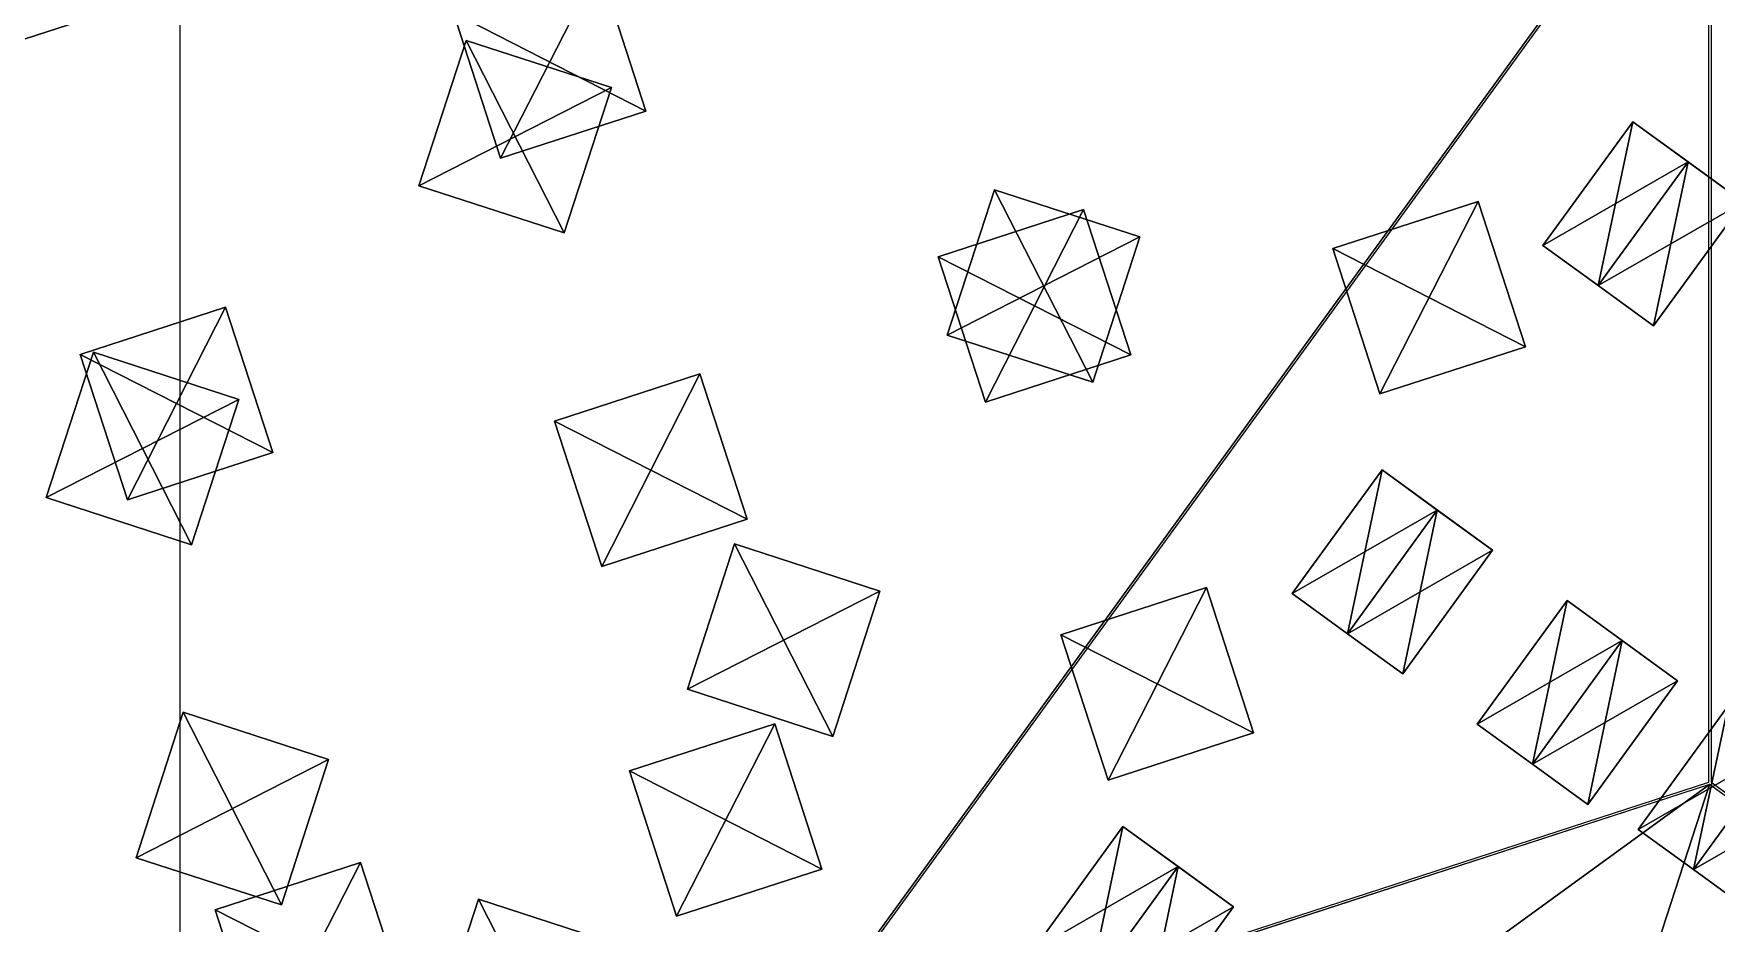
# Model space of a CAD drawing. Header units: metres. Extents: x -324 to 324, y -310 to 311.
# Drawn here: x 52.2 to 162.3, y -126.8 to -68.6 of the extents above; entities that cross this region are included whole.
import ezdxf

# ---------------------------------------------------------------- set-up
doc = ezdxf.new("R2010")
doc.units = ezdxf.units.M

msp = doc.modelspace()

# ---------------------------------------------------------------- linework, layer by layer
for p, q in [((161.80338, -117.55707, -738), (161.80342, 117.557045, -738)), ((161.96648, 117.557076, -738.10077), (161.96652, -117.55703, -738.10077)), ((200, 2.2904767e-05, -1262), (61.803394, -190.21127, -1262)), ((61.935287, -190.30716, -1261.8993), (200.13196, -0.09587097, -1261.8992)), ((-61.803432, -190.21129, -738), (161.80338, -117.55707, -738)), ((161.85379, -117.71214, -738.10077), (-61.75302, -190.36641, -738.10077)), ((261.8568, -190.37567, -938.0959), (161.85379, -117.71214, -738.10077)), ((161.96652, -117.55703, -738.10077), (261.9763, -190.21126, -938.09595))]:
    msp.add_line(p, q)
for points in [[(61.803394, -190.21127, -1262), (61.803425, 190.21133, -1262), (200, 2.2904767e-05, -1262), (200.0001, 0.00012290476, -1261.9999)], [(161.96648, 117.557076, -738.10077), (161.96652, -117.55703, -738.10077), (261.9763, -190.21126, -938.09595), (261.97638, -190.21115, -938.0958)], [(161.96648, 117.557076, -738.10077), (261.9763, -190.21126, -938.09595), (323.78568, 7.632487e-05, -1061.6997), (323.78577, 0.00017632486, -1061.6996)], [(261.94806, -190.3165, -938.3003), (61.935287, -190.30716, -1261.8993), (200.13196, -0.09587097, -1261.8992), (200.13206, -0.09577097, -1261.899)], [(50.11371, -69.42008, -734.5), (47.02354, -59.909515, -734.5), (56.534103, -56.819347, -734.5), (56.534203, -56.81925, -734.4999)], [(56.534103, -56.819347, -734.5), (59.62427, -66.32991, -734.5), (50.11371, -69.42008, -734.5), (50.113808, -69.41998, -734.4999)], [(47.02354, -59.909515, -729.5), (50.11371, -69.42008, -729.5), (59.62427, -66.32991, -729.5), (59.62437, -66.32981, -729.4999)], [(82.76087, -76.73616, -734.5), (79.6707, -67.22559, -734.5), (89.18127, -64.13542, -734.5), (89.181366, -64.13532, -734.4999)], [(92.27144, -73.64599, -729.5), (89.18127, -64.13542, -729.5), (79.6707, -67.22559, -729.5), (79.6708, -67.225494, -729.4999)], [(89.18127, -64.13542, -734.5), (92.27144, -73.64599, -734.5), (82.76087, -76.73616, -734.5), (82.76097, -76.73606, -734.4999)], [(92.27144, -73.64599, -734.5), (89.18127, -64.13542, -734.5), (89.18127, -64.13542, -729.5), (89.181366, -64.13532, -729.4999)], [(89.18127, -64.13542, -729.5), (92.27144, -73.64599, -729.5), (92.27144, -73.64599, -734.5), (92.27154, -73.64589, -734.4999)], [(50.11371, -69.42008, -729.5), (50.11371, -69.42008, -734.5), (59.62427, -66.32991, -734.5), (59.62437, -66.32981, -734.4999)], [(59.62427, -66.32991, -734.5), (59.62427, -66.32991, -729.5), (50.11371, -69.42008, -729.5), (50.113808, -69.41998, -729.4999)], [(82.76087, -76.73616, -729.5), (79.6707, -67.22559, -729.5), (79.6707, -67.22559, -734.5), (79.6708, -67.225494, -734.4999)], [(79.6707, -67.22559, -729.5), (82.76087, -76.73616, -729.5), (92.27144, -73.64599, -729.5), (92.27154, -73.64589, -729.4999)], [(79.6707, -67.22559, -734.5), (82.76087, -76.73616, -734.5), (82.76087, -76.73616, -729.5), (82.76097, -76.73606, -729.4999)], [(77.419, -78.5302, -1265.5), (80.50917, -69.01963, -1265.5), (80.50917, -69.01963, -1270.5), (80.50927, -69.01953, -1270.4999)], [(80.50917, -69.01963, -1265.5), (77.419, -78.5302, -1265.5), (86.929565, -81.62037, -1265.5), (86.929665, -81.62027, -1265.4999)], [(77.419, -78.5302, -1270.5), (80.50917, -69.01963, -1270.5), (90.01974, -72.1098, -1270.5), (90.01984, -72.1097, -1270.4999)], [(80.50917, -69.01963, -1270.5), (77.419, -78.5302, -1270.5), (77.419, -78.5302, -1265.5), (77.4191, -78.5301, -1265.4999)], [(86.929565, -81.62037, -1265.5), (90.01974, -72.1098, -1265.5), (80.50917, -69.01963, -1265.5), (80.50927, -69.01953, -1265.4999)], [(90.01974, -72.1098, -1265.5), (90.01974, -72.1098, -1270.5), (80.50917, -69.01963, -1270.5), (80.50927, -69.01953, -1270.4999)], [(80.50917, -69.01963, -1270.5), (80.50917, -69.01963, -1265.5), (90.01974, -72.1098, -1265.5), (90.01984, -72.1097, -1265.4999)], [(90.01974, -72.1098, -1270.5), (86.929565, -81.62037, -1270.5), (77.419, -78.5302, -1270.5), (77.4191, -78.5301, -1270.4999)], [(86.929565, -81.62037, -1270.5), (90.01974, -72.1098, -1270.5), (90.01974, -72.1098, -1265.5), (90.01984, -72.1097, -1265.4999)], [(90.01974, -72.1098, -1265.5), (86.929565, -81.62037, -1265.5), (86.929565, -81.62037, -1270.5), (86.929665, -81.62027, -1270.4999)], [(82.76087, -76.73616, -729.5), (82.76087, -76.73616, -734.5), (92.27144, -73.64599, -734.5), (92.27154, -73.64589, -734.4999)], [(92.27144, -73.64599, -734.5), (92.27144, -73.64599, -729.5), (82.76087, -76.73616, -729.5), (82.76097, -76.73606, -729.4999)], [(154.57486, -85.065384, -1254.7324), (150.95691, -82.43679, -1252.4961), (156.83476, -74.34663, -1252.4961), (156.83487, -74.34653, -1252.496)], [(160.45316, -76.97554, -1243.552), (156.83476, -74.34663, -1252.4961), (150.95691, -82.43679, -1252.4961), (150.95702, -82.43669, -1252.496)], [(156.83476, -74.34663, -1252.4961), (160.45271, -76.97522, -1254.7324), (154.57486, -85.065384, -1254.7324), (154.57497, -85.065285, -1254.7323)], [(164.0711, -79.60413, -1245.7883), (160.45271, -76.97522, -1254.7324), (156.83476, -74.34663, -1252.4961), (156.83487, -74.34653, -1252.496)], [(156.83476, -74.34663, -1252.4961), (160.45316, -76.97554, -1243.552), (164.0711, -79.60413, -1245.7883), (164.07121, -79.604034, -1245.7882)], [(150.95691, -82.43679, -1252.4961), (154.5753, -85.065704, -1243.552), (160.45316, -76.97554, -1243.552), (160.45326, -76.97544, -1243.5519)], [(158.19325, -87.6943, -1245.7883), (154.57486, -85.065384, -1254.7324), (160.45271, -76.97522, -1254.7324), (160.45282, -76.97512, -1254.7323)], [(164.0711, -79.60413, -1245.7883), (160.45316, -76.97554, -1243.552), (154.5753, -85.065704, -1243.552), (154.57541, -85.065605, -1243.5519)], [(160.45271, -76.97522, -1254.7324), (164.0711, -79.60413, -1245.7883), (158.19325, -87.6943, -1245.7883), (158.19336, -87.6942, -1245.7882)], [(86.929565, -81.62037, -1270.5), (86.929565, -81.62037, -1265.5), (77.419, -78.5302, -1265.5), (77.4191, -78.5301, -1265.4999)], [(77.419, -78.5302, -1265.5), (77.419, -78.5302, -1270.5), (86.929565, -81.62037, -1270.5), (86.929665, -81.62027, -1270.4999)], [(111.98733, -88.30009, -1265.5), (115.0775, -78.78952, -1265.5), (115.0775, -78.78952, -1270.5), (115.0776, -78.78942, -1270.4999)], [(115.0775, -78.78952, -1265.5), (111.98733, -88.30009, -1265.5), (121.497894, -91.39026, -1265.5), (121.49799, -91.39016, -1265.4999)], [(111.98733, -88.30009, -1270.5), (115.0775, -78.78952, -1270.5), (124.588066, -81.87969, -1270.5), (124.588165, -81.87959, -1270.4999)], [(115.0775, -78.78952, -1270.5), (111.98733, -88.30009, -1270.5), (111.98733, -88.30009, -1265.5), (111.98743, -88.29999, -1265.4999)], [(121.497894, -91.39026, -1265.5), (124.588066, -81.87969, -1265.5), (115.0775, -78.78952, -1265.5), (115.0776, -78.78942, -1265.4999)], [(124.588066, -81.87969, -1265.5), (124.588066, -81.87969, -1270.5), (115.0775, -78.78952, -1270.5), (115.0776, -78.78942, -1270.4999)], [(115.0775, -78.78952, -1270.5), (115.0775, -78.78952, -1265.5), (124.588066, -81.87969, -1265.5), (124.588165, -81.87959, -1265.4999)], [(114.47924, -92.69314, -734.5), (111.38907, -83.18257, -734.5), (120.899635, -80.0924, -734.5), (120.899734, -80.0923, -734.4999)], [(111.38907, -83.18257, -734.5), (111.38907, -83.18257, -729.5), (120.899635, -80.0924, -729.5), (120.899734, -80.0923, -729.4999)], [(123.98981, -89.60297, -729.5), (120.899635, -80.0924, -729.5), (111.38907, -83.18257, -729.5), (111.38917, -83.18247, -729.4999)], [(120.899635, -80.0924, -729.5), (120.899635, -80.0924, -734.5), (111.38907, -83.18257, -734.5), (111.38917, -83.18247, -734.4999)], [(120.899635, -80.0924, -734.5), (123.98981, -89.60297, -734.5), (114.47924, -92.69314, -734.5), (114.47934, -92.69304, -734.4999)], [(123.98981, -89.60297, -734.5), (120.899635, -80.0924, -734.5), (120.899635, -80.0924, -729.5), (120.899734, -80.0923, -729.4999)], [(120.899635, -80.0924, -729.5), (123.98981, -89.60297, -729.5), (123.98981, -89.60297, -734.5), (123.98991, -89.60287, -734.4999)], [(140.29692, -92.15624, -734.5), (137.20676, -82.645676, -734.5), (146.71733, -79.555504, -734.5), (146.71744, -79.555405, -734.4999)], [(137.20676, -82.645676, -734.5), (137.20676, -82.645676, -729.5), (146.71733, -79.555504, -729.5), (146.71744, -79.555405, -729.4999)], [(149.8075, -89.06607, -729.5), (146.71733, -79.555504, -729.5), (137.20676, -82.645676, -729.5), (137.20686, -82.64558, -729.4999)], [(146.71733, -79.555504, -729.5), (146.71733, -79.555504, -734.5), (137.20676, -82.645676, -734.5), (137.20686, -82.64558, -734.4999)], [(146.71733, -79.555504, -734.5), (149.8075, -89.06607, -734.5), (140.29692, -92.15624, -734.5), (140.29703, -92.15614, -734.4999)], [(149.8075, -89.06607, -734.5), (146.71733, -79.555504, -734.5), (146.71733, -79.555504, -729.5), (146.71744, -79.555405, -729.4999)], [(146.71733, -79.555504, -729.5), (149.8075, -89.06607, -729.5), (149.8075, -89.06607, -734.5), (149.8076, -89.06597, -734.4999)], [(154.5753, -85.065704, -1243.552), (158.19325, -87.6943, -1245.7883), (164.0711, -79.60413, -1245.7883), (164.07121, -79.604034, -1245.7882)], [(124.588066, -81.87969, -1270.5), (121.497894, -91.39026, -1270.5), (111.98733, -88.30009, -1270.5), (111.98743, -88.29999, -1270.4999)], [(121.497894, -91.39026, -1270.5), (124.588066, -81.87969, -1270.5), (124.588066, -81.87969, -1265.5), (124.588165, -81.87959, -1265.4999)], [(124.588066, -81.87969, -1265.5), (121.497894, -91.39026, -1265.5), (121.497894, -91.39026, -1270.5), (121.49799, -91.39016, -1270.4999)], [(154.5753, -85.065704, -1243.552), (150.95691, -82.43679, -1252.4961), (154.57486, -85.065384, -1254.7324), (154.57497, -85.065285, -1254.7323)], [(114.47924, -92.69314, -729.5), (111.38907, -83.18257, -729.5), (111.38907, -83.18257, -734.5), (111.38917, -83.18247, -734.4999)], [(111.38907, -83.18257, -729.5), (114.47924, -92.69314, -729.5), (123.98981, -89.60297, -729.5), (123.98991, -89.60287, -729.4999)], [(111.38907, -83.18257, -734.5), (114.47924, -92.69314, -734.5), (114.47924, -92.69314, -729.5), (114.47934, -92.69304, -729.4999)], [(140.29692, -92.15624, -729.5), (137.20676, -82.645676, -729.5), (137.20676, -82.645676, -734.5), (137.20686, -82.64558, -734.4999)], [(137.20676, -82.645676, -729.5), (140.29692, -92.15624, -729.5), (149.8075, -89.06607, -729.5), (149.8076, -89.06597, -729.4999)], [(137.20676, -82.645676, -734.5), (140.29692, -92.15624, -734.5), (140.29692, -92.15624, -729.5), (140.29703, -92.15614, -729.4999)], [(154.57486, -85.065384, -1254.7324), (158.19325, -87.6943, -1245.7883), (154.5753, -85.065704, -1243.552), (154.57541, -85.065605, -1243.5519)], [(58.34112, -99.07457, -734.5), (55.250954, -89.564, -734.5), (64.76152, -86.47383, -734.5), (64.76162, -86.47373, -734.4999)], [(55.250954, -89.564, -734.5), (55.250954, -89.564, -729.5), (64.76152, -86.47383, -729.5), (64.76162, -86.47373, -729.4999)], [(67.851685, -95.9844, -729.5), (64.76152, -86.47383, -729.5), (55.250954, -89.564, -729.5), (55.251053, -89.5639, -729.4999)], [(64.76152, -86.47383, -729.5), (64.76152, -86.47383, -734.5), (55.250954, -89.564, -734.5), (55.251053, -89.5639, -734.4999)], [(64.76152, -86.47383, -734.5), (67.851685, -95.9844, -734.5), (58.34112, -99.07457, -734.5), (58.34122, -99.07447, -734.4999)], [(67.851685, -95.9844, -734.5), (64.76152, -86.47383, -734.5), (64.76152, -86.47383, -729.5), (64.76162, -86.47373, -729.4999)], [(64.76152, -86.47383, -729.5), (67.851685, -95.9844, -729.5), (67.851685, -95.9844, -734.5), (67.85178, -95.9843, -734.4999)], [(121.497894, -91.39026, -1270.5), (121.497894, -91.39026, -1265.5), (111.98733, -88.30009, -1265.5), (111.98743, -88.29999, -1265.4999)], [(111.98733, -88.30009, -1265.5), (111.98733, -88.30009, -1270.5), (121.497894, -91.39026, -1270.5), (121.49799, -91.39016, -1270.4999)], [(140.29692, -92.15624, -729.5), (140.29692, -92.15624, -734.5), (149.8075, -89.06607, -734.5), (149.8076, -89.06597, -734.4999)], [(149.8075, -89.06607, -734.5), (149.8075, -89.06607, -729.5), (140.29692, -92.15624, -729.5), (140.29703, -92.15614, -729.4999)], [(53.030518, -98.92654, -1265.5), (56.12069, -89.41597, -1265.5), (56.12069, -89.41597, -1270.5), (56.12079, -89.41587, -1270.4999)], [(56.12069, -89.41597, -1265.5), (53.030518, -98.92654, -1265.5), (62.541084, -102.01671, -1265.5), (62.541183, -102.01661, -1265.4999)], [(53.030518, -98.92654, -1270.5), (56.12069, -89.41597, -1270.5), (65.631256, -92.50614, -1270.5), (65.631355, -92.50604, -1270.4999)], [(56.12069, -89.41597, -1270.5), (53.030518, -98.92654, -1270.5), (53.030518, -98.92654, -1265.5), (53.030617, -98.92644, -1265.4999)], [(58.34112, -99.07457, -729.5), (55.250954, -89.564, -729.5), (55.250954, -89.564, -734.5), (55.251053, -89.5639, -734.4999)], [(55.250954, -89.564, -729.5), (58.34112, -99.07457, -729.5), (67.851685, -95.9844, -729.5), (67.85178, -95.9843, -729.4999)], [(55.250954, -89.564, -734.5), (58.34112, -99.07457, -734.5), (58.34112, -99.07457, -729.5), (58.34122, -99.07447, -729.4999)], [(62.541084, -102.01671, -1265.5), (65.631256, -92.50614, -1265.5), (56.12069, -89.41597, -1265.5), (56.12079, -89.41587, -1265.4999)], [(65.631256, -92.50614, -1265.5), (65.631256, -92.50614, -1270.5), (56.12069, -89.41597, -1270.5), (56.12079, -89.41587, -1270.4999)], [(56.12069, -89.41597, -1270.5), (56.12069, -89.41597, -1265.5), (65.631256, -92.50614, -1265.5), (65.631355, -92.50604, -1265.4999)], [(114.47924, -92.69314, -729.5), (114.47924, -92.69314, -734.5), (123.98981, -89.60297, -734.5), (123.98991, -89.60287, -734.4999)], [(123.98981, -89.60297, -734.5), (123.98981, -89.60297, -729.5), (114.47924, -92.69314, -729.5), (114.47934, -92.69304, -729.4999)], [(89.381996, -103.446915, -734.5), (86.291824, -93.93635, -734.5), (95.80239, -90.846176, -734.5), (95.80249, -90.84608, -734.4999)], [(86.291824, -93.93635, -734.5), (86.291824, -93.93635, -729.5), (95.80239, -90.846176, -729.5), (95.80249, -90.84608, -729.4999)], [(98.89256, -100.35674, -729.5), (95.80239, -90.846176, -729.5), (86.291824, -93.93635, -729.5), (86.29192, -93.93625, -729.4999)], [(95.80239, -90.846176, -729.5), (95.80239, -90.846176, -734.5), (86.291824, -93.93635, -734.5), (86.29192, -93.93625, -734.4999)], [(95.80239, -90.846176, -734.5), (98.89256, -100.35674, -734.5), (89.381996, -103.446915, -734.5), (89.382095, -103.446815, -734.4999)], [(98.89256, -100.35674, -734.5), (95.80239, -90.846176, -734.5), (95.80239, -90.846176, -729.5), (95.80249, -90.84608, -729.4999)], [(95.80239, -90.846176, -729.5), (98.89256, -100.35674, -729.5), (98.89256, -100.35674, -734.5), (98.89266, -100.35664, -734.4999)], [(65.631256, -92.50614, -1270.5), (62.541084, -102.01671, -1270.5), (53.030518, -98.92654, -1270.5), (53.030617, -98.92644, -1270.4999)], [(62.541084, -102.01671, -1270.5), (65.631256, -92.50614, -1270.5), (65.631256, -92.50614, -1265.5), (65.631355, -92.50604, -1265.4999)], [(65.631256, -92.50614, -1265.5), (62.541084, -102.01671, -1265.5), (62.541084, -102.01671, -1270.5), (62.541183, -102.01661, -1270.4999)], [(89.381996, -103.446915, -729.5), (86.291824, -93.93635, -729.5), (86.291824, -93.93635, -734.5), (86.29192, -93.93625, -734.4999)], [(86.291824, -93.93635, -729.5), (89.381996, -103.446915, -729.5), (98.89256, -100.35674, -729.5), (98.89266, -100.35664, -729.4999)], [(86.291824, -93.93635, -734.5), (89.381996, -103.446915, -734.5), (89.381996, -103.446915, -729.5), (89.382095, -103.446815, -729.4999)], [(58.34112, -99.07457, -729.5), (58.34112, -99.07457, -734.5), (67.851685, -95.9844, -734.5), (67.85178, -95.9843, -734.4999)], [(67.851685, -95.9844, -734.5), (67.851685, -95.9844, -729.5), (58.34112, -99.07457, -729.5), (58.34122, -99.07447, -729.4999)], [(138.17036, -107.84016, -1254.5022), (134.55241, -105.21156, -1252.2659), (140.43027, -97.1214, -1252.2659), (140.43037, -97.1213, -1252.2657)], [(144.04866, -99.75031, -1243.3218), (140.43027, -97.1214, -1252.2659), (134.55241, -105.21156, -1252.2659), (134.55252, -105.211464, -1252.2657)], [(140.43027, -97.1214, -1252.2659), (144.04822, -99.74999, -1254.5022), (138.17036, -107.84016, -1254.5022), (138.17047, -107.84006, -1254.5021)], [(147.66661, -102.37891, -1245.5581), (144.04822, -99.74999, -1254.5022), (140.43027, -97.1214, -1252.2659), (140.43037, -97.1213, -1252.2657)], [(140.43027, -97.1214, -1252.2659), (144.04866, -99.75031, -1243.3218), (147.66661, -102.37891, -1245.5581), (147.66672, -102.37881, -1245.558)], [(62.541084, -102.01671, -1270.5), (62.541084, -102.01671, -1265.5), (53.030518, -98.92654, -1265.5), (53.030617, -98.92644, -1265.4999)], [(53.030518, -98.92654, -1265.5), (53.030518, -98.92654, -1270.5), (62.541084, -102.01671, -1270.5), (62.541183, -102.01661, -1270.4999)], [(134.55241, -105.21156, -1252.2659), (138.1708, -107.84048, -1243.3218), (144.04866, -99.75031, -1243.3218), (144.04877, -99.75021, -1243.3217)], [(141.78876, -110.46907, -1245.5581), (138.17036, -107.84016, -1254.5022), (144.04822, -99.74999, -1254.5022), (144.04832, -99.74989, -1254.5021)], [(147.66661, -102.37891, -1245.5581), (144.04866, -99.75031, -1243.3218), (138.1708, -107.84048, -1243.3218), (138.17091, -107.84038, -1243.3217)], [(144.04822, -99.74999, -1254.5022), (147.66661, -102.37891, -1245.5581), (141.78876, -110.46907, -1245.5581), (141.78886, -110.46897, -1245.558)], [(89.381996, -103.446915, -729.5), (89.381996, -103.446915, -734.5), (98.89256, -100.35674, -734.5), (98.89266, -100.35664, -734.4999)], [(98.89256, -100.35674, -734.5), (98.89256, -100.35674, -729.5), (89.381996, -103.446915, -729.5), (89.382095, -103.446815, -729.4999)], [(94.98129, -111.47417, -1265.5), (98.071465, -101.9636, -1265.5), (98.071465, -101.9636, -1270.5), (98.07156, -101.9635, -1270.4999)], [(98.071465, -101.9636, -1265.5), (94.98129, -111.47417, -1265.5), (104.49186, -114.56434, -1265.5), (104.49196, -114.56424, -1265.4999)], [(94.98129, -111.47417, -1270.5), (98.071465, -101.9636, -1270.5), (107.58203, -105.05377, -1270.5), (107.58213, -105.05367, -1270.4999)], [(98.071465, -101.9636, -1270.5), (94.98129, -111.47417, -1270.5), (94.98129, -111.47417, -1265.5), (94.98139, -111.47407, -1265.4999)], [(104.49186, -114.56434, -1265.5), (107.58203, -105.05377, -1265.5), (98.071465, -101.9636, -1265.5), (98.07156, -101.9635, -1265.4999)], [(107.58203, -105.05377, -1265.5), (107.58203, -105.05377, -1270.5), (98.071465, -101.9636, -1270.5), (98.07156, -101.9635, -1270.4999)], [(98.071465, -101.9636, -1270.5), (98.071465, -101.9636, -1265.5), (107.58203, -105.05377, -1265.5), (107.58213, -105.05367, -1265.4999)], [(138.1708, -107.84048, -1243.3218), (141.78876, -110.46907, -1245.5581), (147.66661, -102.37891, -1245.5581), (147.66672, -102.37881, -1245.558)], [(107.58203, -105.05377, -1270.5), (104.49186, -114.56434, -1270.5), (94.98129, -111.47417, -1270.5), (94.98139, -111.47407, -1270.4999)], [(104.49186, -114.56434, -1270.5), (107.58203, -105.05377, -1270.5), (107.58203, -105.05377, -1265.5), (107.58213, -105.05367, -1265.4999)], [(107.58203, -105.05377, -1265.5), (104.49186, -114.56434, -1265.5), (104.49186, -114.56434, -1270.5), (104.49196, -114.56424, -1270.4999)], [(122.51598, -117.427704, -734.5), (119.42581, -107.91714, -734.5), (128.93639, -104.826965, -734.5), (128.9365, -104.826866, -734.4999)], [(119.42581, -107.91714, -734.5), (119.42581, -107.91714, -729.5), (128.93639, -104.826965, -729.5), (128.9365, -104.826866, -729.4999)], [(132.02655, -114.33753, -729.5), (128.93639, -104.826965, -729.5), (119.42581, -107.91714, -729.5), (119.42591, -107.91704, -729.4999)], [(128.93639, -104.826965, -729.5), (128.93639, -104.826965, -734.5), (119.42581, -107.91714, -734.5), (119.42591, -107.91704, -734.4999)], [(128.93639, -104.826965, -734.5), (132.02655, -114.33753, -734.5), (122.51598, -117.427704, -734.5), (122.51608, -117.427605, -734.4999)], [(132.02655, -114.33753, -734.5), (128.93639, -104.826965, -734.5), (128.93639, -104.826965, -729.5), (128.9365, -104.826866, -729.4999)], [(128.93639, -104.826965, -729.5), (132.02655, -114.33753, -729.5), (132.02655, -114.33753, -734.5), (132.02666, -114.33743, -734.4999)], [(138.1708, -107.84048, -1243.3218), (134.55241, -105.21156, -1252.2659), (138.17036, -107.84016, -1254.5022), (138.17047, -107.84006, -1254.5021)], [(150.27354, -116.37901, -1224.8844), (146.6556, -113.75042, -1222.6481), (152.53345, -105.660255, -1222.6481), (152.53355, -105.66016, -1222.648)], [(156.15184, -108.28917, -1213.704), (152.53345, -105.660255, -1222.6481), (146.6556, -113.75042, -1222.6481), (146.6557, -113.75032, -1222.648)], [(152.53345, -105.660255, -1222.6481), (156.1514, -108.28885, -1224.8844), (150.27354, -116.37901, -1224.8844), (150.27365, -116.378914, -1224.8843)], [(159.76979, -110.91776, -1215.9403), (156.1514, -108.28885, -1224.8844), (152.53345, -105.660255, -1222.6481), (152.53355, -105.66016, -1222.648)], [(152.53345, -105.660255, -1222.6481), (156.15184, -108.28917, -1213.704), (159.76979, -110.91776, -1215.9403), (159.7699, -110.91766, -1215.9402)], [(138.17036, -107.84016, -1254.5022), (141.78876, -110.46907, -1245.5581), (138.1708, -107.84048, -1243.3218), (138.17091, -107.84038, -1243.3217)], [(122.51598, -117.427704, -729.5), (119.42581, -107.91714, -729.5), (119.42581, -107.91714, -734.5), (119.42591, -107.91704, -734.4999)], [(119.42581, -107.91714, -729.5), (122.51598, -117.427704, -729.5), (132.02655, -114.33753, -729.5), (132.02666, -114.33743, -729.4999)], [(119.42581, -107.91714, -734.5), (122.51598, -117.427704, -734.5), (122.51598, -117.427704, -729.5), (122.51608, -117.427605, -729.4999)], [(146.6556, -113.75042, -1222.6481), (150.27399, -116.37933, -1213.704), (156.15184, -108.28917, -1213.704), (156.15195, -108.28907, -1213.7039)], [(153.89194, -119.00793, -1215.9403), (150.27354, -116.37901, -1224.8844), (156.1514, -108.28885, -1224.8844), (156.1515, -108.28875, -1224.8843)], [(159.76979, -110.91776, -1215.9403), (156.15184, -108.28917, -1213.704), (150.27399, -116.37933, -1213.704), (150.2741, -116.379234, -1213.7039)], [(156.1514, -108.28885, -1224.8844), (159.76979, -110.91776, -1215.9403), (153.89194, -119.00793, -1215.9403), (153.89204, -119.00783, -1215.9402)], [(150.27399, -116.37933, -1213.704), (153.89194, -119.00793, -1215.9403), (159.76979, -110.91776, -1215.9403), (159.7699, -110.91766, -1215.9402)], [(104.49186, -114.56434, -1270.5), (104.49186, -114.56434, -1265.5), (94.98129, -111.47417, -1265.5), (94.98139, -111.47407, -1265.4999)], [(94.98129, -111.47417, -1265.5), (94.98129, -111.47417, -1270.5), (104.49186, -114.56434, -1270.5), (104.49196, -114.56424, -1270.4999)], [(58.909622, -122.49689, -1265.5), (61.999794, -112.98632, -1265.5), (61.999794, -112.98632, -1270.5), (61.999893, -112.98622, -1270.4999)], [(61.999794, -112.98632, -1265.5), (58.909622, -122.49689, -1265.5), (68.42019, -125.58706, -1265.5), (68.42029, -125.58696, -1265.4999)], [(58.909622, -122.49689, -1270.5), (61.999794, -112.98632, -1270.5), (71.51036, -116.07649, -1270.5), (71.51046, -116.07639, -1270.4999)], [(61.999794, -112.98632, -1270.5), (58.909622, -122.49689, -1270.5), (58.909622, -122.49689, -1265.5), (58.90972, -122.49679, -1265.4999)], [(68.42019, -125.58706, -1265.5), (71.51036, -116.07649, -1265.5), (61.999794, -112.98632, -1265.5), (61.999893, -112.98622, -1265.4999)], [(71.51036, -116.07649, -1265.5), (71.51036, -116.07649, -1270.5), (61.999794, -112.98632, -1270.5), (61.999893, -112.98622, -1270.4999)], [(61.999794, -112.98632, -1270.5), (61.999794, -112.98632, -1265.5), (71.51036, -116.07649, -1265.5), (71.51046, -116.07639, -1265.4999)], [(160.81134, -123.271286, -1199.7346), (157.19339, -120.64269, -1197.4983), (163.07124, -112.55253, -1197.4983), (163.07135, -112.55243, -1197.4982)], [(166.68964, -115.18144, -1188.5542), (163.07124, -112.55253, -1197.4983), (157.19339, -120.64269, -1197.4983), (157.1935, -120.64259, -1197.4982)], [(163.07124, -112.55253, -1197.4983), (166.6892, -115.18112, -1199.7346), (160.81134, -123.271286, -1199.7346), (160.81145, -123.27119, -1199.7345)], [(94.27326, -126.33359, -734.5), (91.18309, -116.82302, -734.5), (100.69366, -113.73285, -734.5), (100.693756, -113.73275, -734.4999)], [(91.18309, -116.82302, -734.5), (91.18309, -116.82302, -729.5), (100.69366, -113.73285, -729.5), (100.693756, -113.73275, -729.4999)], [(103.78383, -123.243416, -729.5), (100.69366, -113.73285, -729.5), (91.18309, -116.82302, -729.5), (91.18319, -116.82292, -729.4999)], [(100.69366, -113.73285, -729.5), (100.69366, -113.73285, -734.5), (91.18309, -116.82302, -734.5), (91.18319, -116.82292, -734.4999)], [(100.69366, -113.73285, -734.5), (103.78383, -123.243416, -734.5), (94.27326, -126.33359, -734.5), (94.27336, -126.33349, -734.4999)], [(103.78383, -123.243416, -734.5), (100.69366, -113.73285, -734.5), (100.69366, -113.73285, -729.5), (100.693756, -113.73275, -729.4999)], [(100.69366, -113.73285, -729.5), (103.78383, -123.243416, -729.5), (103.78383, -123.243416, -734.5), (103.78393, -123.24332, -734.4999)], [(122.51598, -117.427704, -729.5), (122.51598, -117.427704, -734.5), (132.02655, -114.33753, -734.5), (132.02666, -114.33743, -734.4999)], [(132.02655, -114.33753, -734.5), (132.02655, -114.33753, -729.5), (122.51598, -117.427704, -729.5), (122.51608, -117.427605, -729.4999)], [(150.27399, -116.37933, -1213.704), (146.6556, -113.75042, -1222.6481), (150.27354, -116.37901, -1224.8844), (150.27365, -116.378914, -1224.8843)], [(157.19339, -120.64269, -1197.4983), (160.81178, -123.27161, -1188.5542), (166.68964, -115.18144, -1188.5542), (166.68974, -115.18134, -1188.5541)], [(164.42973, -125.9002, -1190.7905), (160.81134, -123.271286, -1199.7346), (166.6892, -115.18112, -1199.7346), (166.6893, -115.18102, -1199.7345)], [(170.30759, -117.810036, -1190.7905), (166.68964, -115.18144, -1188.5542), (160.81178, -123.27161, -1188.5542), (160.81189, -123.27151, -1188.5541)], [(71.51036, -116.07649, -1270.5), (68.42019, -125.58706, -1270.5), (58.909622, -122.49689, -1270.5), (58.90972, -122.49679, -1270.4999)], [(68.42019, -125.58706, -1270.5), (71.51036, -116.07649, -1270.5), (71.51036, -116.07649, -1265.5), (71.51046, -116.07639, -1265.4999)], [(71.51036, -116.07649, -1265.5), (68.42019, -125.58706, -1265.5), (68.42019, -125.58706, -1270.5), (68.42029, -125.58696, -1270.4999)], [(150.27354, -116.37901, -1224.8844), (153.89194, -119.00793, -1215.9403), (150.27399, -116.37933, -1213.704), (150.2741, -116.379234, -1213.7039)], [(-100.0555, -307.9384, -938.3003), (-161.85385, -117.712006, -1261.8993), (61.75289, -190.36646, -1261.8992), (61.75299, -190.36635, -1261.899)], [(161.85379, -117.71214, -738.10077), (-61.75302, -190.36641, -738.10077), (-99.94661, -307.93274, -938.09595), (-99.94651, -307.93265, -938.0958)], [(161.85379, -117.71214, -738.10077), (-99.94661, -307.93274, -938.09595), (100.05529, -307.93845, -1061.6997), (100.05539, -307.93835, -1061.6996)], [(94.27326, -126.33359, -729.5), (91.18309, -116.82302, -729.5), (91.18309, -116.82302, -734.5), (91.18319, -116.82292, -734.4999)], [(91.18309, -116.82302, -729.5), (94.27326, -126.33359, -729.5), (103.78383, -123.243416, -729.5), (103.78393, -123.24332, -729.4999)], [(91.18309, -116.82302, -734.5), (94.27326, -126.33359, -734.5), (94.27326, -126.33359, -729.5), (94.27336, -126.33349, -729.4999)], [(161.85379, -117.71214, -738.10077), (100.05529, -307.93845, -1061.6997), (261.8568, -190.37567, -938.0959), (261.8569, -190.37556, -938.09576)], [(160.81178, -123.27161, -1188.5542), (164.42973, -125.9002, -1190.7905), (170.30759, -117.810036, -1190.7905), (170.3077, -117.80994, -1190.7904)], [(121.21862, -131.17221, -1254.5022), (117.60068, -128.54361, -1252.2659), (123.47853, -120.453445, -1252.2659), (123.47863, -120.45335, -1252.2657)], [(127.09692, -123.08236, -1243.3218), (123.47853, -120.453445, -1252.2659), (117.60068, -128.54361, -1252.2659), (117.60078, -128.5435, -1252.2657)], [(123.47853, -120.453445, -1252.2659), (127.09647, -123.08204, -1254.5022), (121.21862, -131.17221, -1254.5022), (121.21872, -131.1721, -1254.5021)], [(130.71486, -125.71095, -1245.5581), (127.09647, -123.08204, -1254.5022), (123.47853, -120.453445, -1252.2659), (123.47863, -120.45335, -1252.2657)], [(123.47853, -120.453445, -1252.2659), (127.09692, -123.08236, -1243.3218), (130.71486, -125.71095, -1245.5581), (130.71497, -125.71085, -1245.558)], [(160.81178, -123.27161, -1188.5542), (157.19339, -120.64269, -1197.4983), (160.81134, -123.271286, -1199.7346), (160.81145, -123.27119, -1199.7345)], [(68.42019, -125.58706, -1270.5), (68.42019, -125.58706, -1265.5), (58.909622, -122.49689, -1265.5), (58.90972, -122.49679, -1265.4999)], [(58.909622, -122.49689, -1265.5), (58.909622, -122.49689, -1270.5), (68.42019, -125.58706, -1270.5), (68.42029, -125.58696, -1270.4999)], [(67.16925, -135.41093, -734.5), (64.07908, -125.90037, -734.5), (73.589645, -122.810196, -734.5), (73.589745, -122.8101, -734.4999)], [(64.07908, -125.90037, -734.5), (64.07908, -125.90037, -729.5), (73.589645, -122.810196, -729.5), (73.589745, -122.8101, -729.4999)], [(76.67982, -132.32077, -729.5), (73.589645, -122.810196, -729.5), (64.07908, -125.90037, -729.5), (64.07918, -125.90027, -729.4999)], [(73.589645, -122.810196, -729.5), (73.589645, -122.810196, -734.5), (64.07908, -125.90037, -734.5), (64.07918, -125.90027, -734.4999)], [(73.589645, -122.810196, -734.5), (76.67982, -132.32077, -734.5), (67.16925, -135.41093, -734.5), (67.16935, -135.41083, -734.4999)], [(76.67982, -132.32077, -734.5), (73.589645, -122.810196, -734.5), (73.589645, -122.810196, -729.5), (73.589745, -122.8101, -729.4999)], [(73.589645, -122.810196, -729.5), (76.67982, -132.32077, -729.5), (76.67982, -132.32077, -734.5), (76.67992, -132.32066, -734.4999)], [(94.27326, -126.33359, -729.5), (94.27326, -126.33359, -734.5), (103.78383, -123.243416, -734.5), (103.78393, -123.24332, -734.4999)], [(103.78383, -123.243416, -734.5), (103.78383, -123.243416, -729.5), (94.27326, -126.33359, -729.5), (94.27336, -126.33349, -729.4999)], [(117.60068, -128.54361, -1252.2659), (121.21906, -131.17253, -1243.3218), (127.09692, -123.08236, -1243.3218), (127.097015, -123.08226, -1243.3217)], [(124.837006, -133.80112, -1245.5581), (121.21862, -131.17221, -1254.5022), (127.09647, -123.08204, -1254.5022), (127.09657, -123.08194, -1254.5021)], [(130.71486, -125.71095, -1245.5581), (127.09692, -123.08236, -1243.3218), (121.21906, -131.17253, -1243.3218), (121.21916, -131.17242, -1243.3217)], [(127.09647, -123.08204, -1254.5022), (130.71486, -125.71095, -1245.5581), (124.837006, -133.80112, -1245.5581), (124.837105, -133.80101, -1245.558)], [(160.81134, -123.271286, -1199.7346), (164.42973, -125.9002, -1190.7905), (160.81178, -123.27161, -1188.5542), (160.81189, -123.27151, -1188.5541)], [(78.220184, -134.7278, -1265.5), (81.310356, -125.217224, -1265.5), (81.310356, -125.217224, -1270.5), (81.310455, -125.217125, -1270.4999)], [(81.310356, -125.217224, -1265.5), (78.220184, -134.7278, -1265.5), (87.73075, -137.81796, -1265.5), (87.73085, -137.81786, -1265.4999)], [(78.220184, -134.7278, -1270.5), (81.310356, -125.217224, -1270.5), (90.82092, -128.30739, -1270.5), (90.82102, -128.30728, -1270.4999)], [(81.310356, -125.217224, -1270.5), (78.220184, -134.7278, -1270.5), (78.220184, -134.7278, -1265.5), (78.22028, -134.72769, -1265.4999)], [(87.73075, -137.81796, -1265.5), (90.82092, -128.30739, -1265.5), (81.310356, -125.217224, -1265.5), (81.310455, -125.217125, -1265.4999)], [(90.82092, -128.30739, -1265.5), (90.82092, -128.30739, -1270.5), (81.310356, -125.217224, -1270.5), (81.310455, -125.217125, -1270.4999)], [(81.310356, -125.217224, -1270.5), (81.310356, -125.217224, -1265.5), (90.82092, -128.30739, -1265.5), (90.82102, -128.30728, -1265.4999)], [(67.16925, -135.41093, -729.5), (64.07908, -125.90037, -729.5), (64.07908, -125.90037, -734.5), (64.07918, -125.90027, -734.4999)], [(64.07908, -125.90037, -729.5), (67.16925, -135.41093, -729.5), (76.67982, -132.32077, -729.5), (76.67992, -132.32066, -729.4999)], [(64.07908, -125.90037, -734.5), (67.16925, -135.41093, -734.5), (67.16925, -135.41093, -729.5), (67.16935, -135.41083, -729.4999)], [(121.21906, -131.17253, -1243.3218), (124.837006, -133.80112, -1245.5581), (130.71486, -125.71095, -1245.5581), (130.71497, -125.71085, -1245.558)]]:
    msp.add_3dface(points)

doc.saveas('drawing.dxf')
